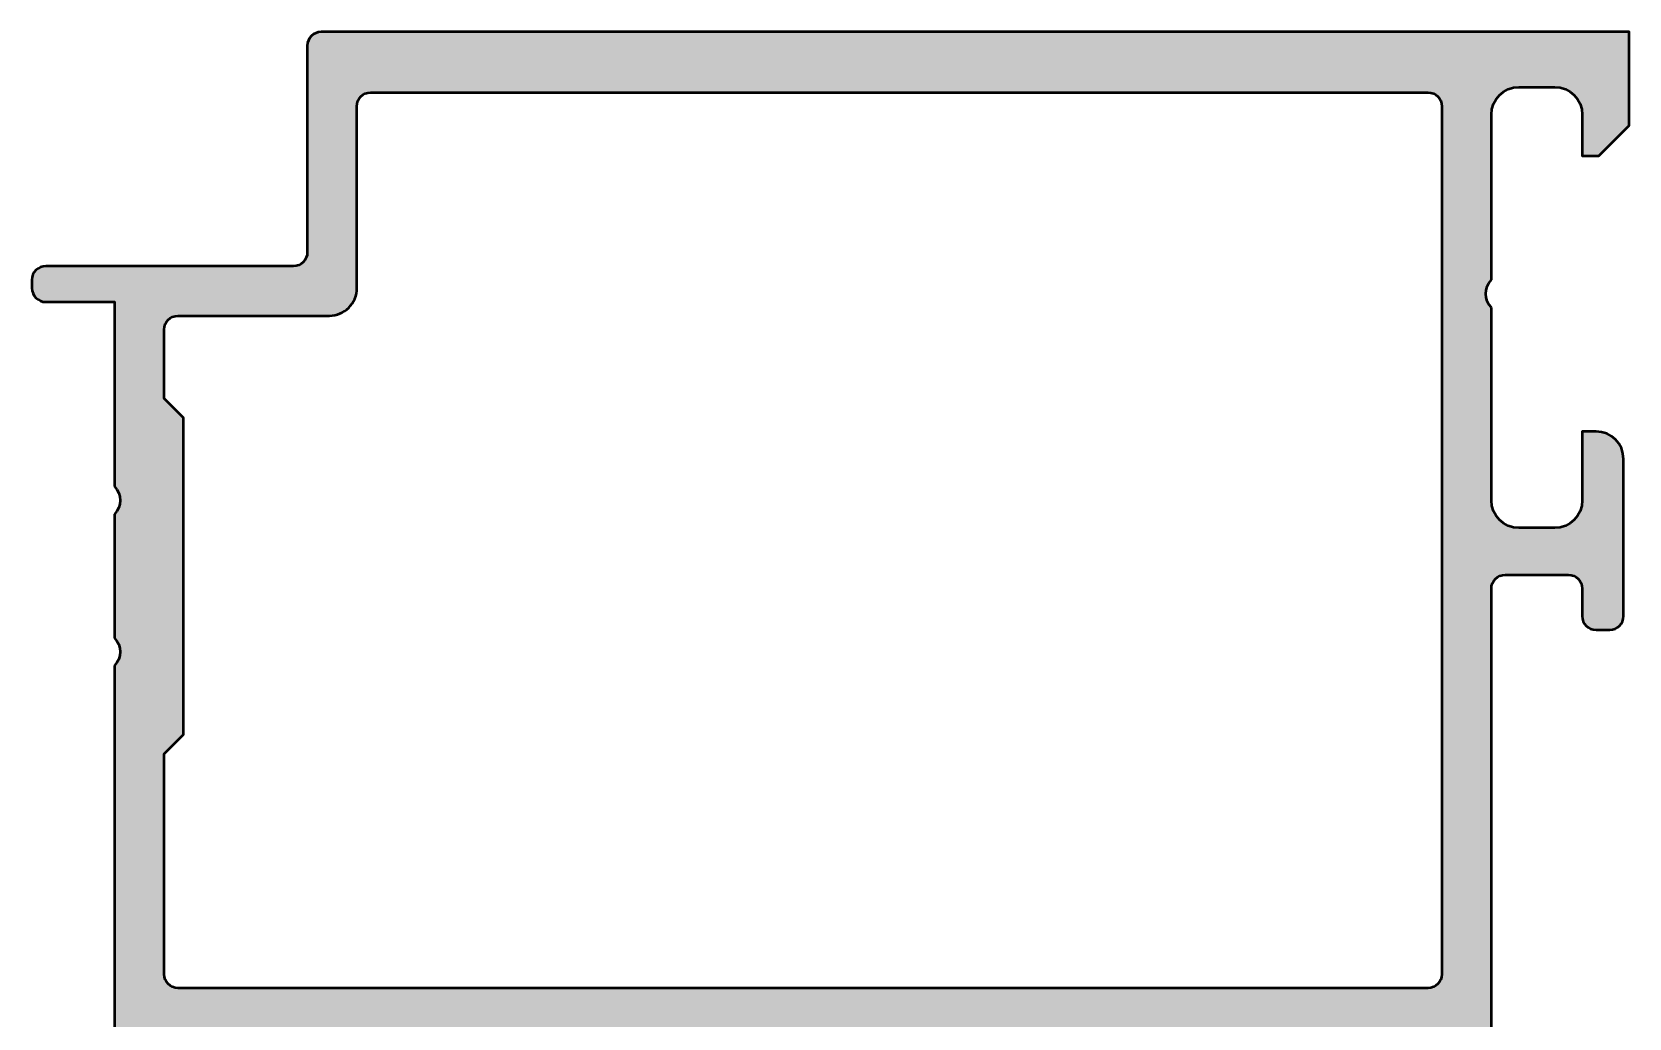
# Model space of a CAD drawing. Extents: x 20 to 78, y 3 to 75.
# Drawn here: x 20 to 78, y 39.2 to 75 of the extents above; entities that cross this region are included whole.
import ezdxf

# ---------------------------------------------------------------- set-up
doc = ezdxf.new("R2010")
doc.units = 0
doc.layers.add('0S-Alu contour', color=7, linetype='Continuous', lineweight=50)
doc.layers.add('0S-Alu hatch', color=252, linetype='Continuous', lineweight=25)

# ---------------------------------------------------------------- blocks, each defined once
blk = doc.blocks.new('397890__5B881F3B_EAB7_4B99_B15B_041F77D8BABE_')
at = {"layer": '0S-Alu hatch'}
h = blk.add_hatch(color=256, dxfattribs=at)
edge = h.paths.add_edge_path()
edge.add_arc((20.49999715064845, 66.00000523351567), 0.499994766490075, 90.0002745478897, 180.0005997229651)
edge.add_line((20.00000238418576, 66.00000000000027), (19.99999952311118, 65.69999523167999))
edge.add_arc((20.49999641645262, 65.69999689334142), 0.4999968933441935, 180.0001904125791, 269.9998095864456)
edge.add_line((20.49999475479121, 65.19999999999999), (22.9999947547912, 65.2))
edge.add_line((22.9999947547912, 65.2), (22.9999947547912, 58.5))
edge.add_ellipse((22.47501896245874, 58), major_axis=(-0.7249824705019403, 0), ratio=1, start_angle=136.3958616163872, end_angle=223.6041383836129, ccw=False)
edge.add_line((22.9999947547912, 57.5), (22.9999947547912, 53))
edge.add_ellipse((22.47501896245874, 52.5), major_axis=(-0.7249824705019403, 0), ratio=1, start_angle=136.3958616163872, end_angle=223.6041383836129, ccw=False)
edge.add_line((22.9999947547912, 52), (22.99999475479119, 38.49999999999998))
edge.add_ellipse((22.92115830824814, 38.23247940800687), major_axis=(-0.2788950563274228, 0), ratio=1, start_angle=178.8354106258985, end_angle=253.5801235805057, ccw=False)
edge.add_line((23.19999575479117, 38.22681100000848), (23.1999957547912, 37.77321700000849))
edge.add_ellipse((22.92112765914804, 37.76755634053144), major_axis=(-0.2789255417371433, 0), ratio=1, start_angle=106.42459455535251, end_angle=181.1628700728853, ccw=False)
edge.add_line((22.9999947547912, 37.50001300000851), (22.99999475479122, 35.62000199999999))
edge.add_arc((23.29999475479123, 35.620002), 0.3000000000000043, 180, 269.9999999999973)
edge.add_line((23.29999475479121, 35.320002), (24.27996907383399, 35.320002))
edge.add_arc((24.27996907383399, 35.62000199999999), 0.2999999999999971, 270, 360)
edge.add_line((24.57996907383399, 35.62000199999999), (24.579969073834, 38.38))
edge.add_ellipse((24.69996907383398, 38.38), major_axis=(-0.1199999999999832, 0), ratio=1, start_angle=269.9999999999966, end_angle=360, ccw=False)
edge.add_line((24.69996907383399, 38.49999999999998), (28.99999475479118, 38.49999999999998))
edge.add_ellipse((28.9999947547912, 37.99999999999998), major_axis=(-0.5, 0), ratio=1, start_angle=180, end_angle=270.00000000000165, ccw=False)
edge.add_line((29.4999947547912, 37.99999999999998), (29.49999475479119, 37.3))
edge.add_line((29.49999475479119, 37.3), (28.11849929716885, 34.90717967697243))
edge.add_arc((28.23811453943952, 34.83811978464827), 0.1381197846483045, 149.9999999999952, 275.622577550786)
edge.add_arc((27.76177151361738, 39.67660886184763), 4.999999999999852, 275.6225775507938, 342.2515836439302)
edge.add_ellipse((32.99999475479117, 37.99999999999984), major_axis=(-0.5000000000001317, 0), ratio=1, start_angle=269.99999999999676, end_angle=342.2515836439277, ccw=False)
edge.add_line((32.99999475479121, 38.49999999999996), (63.00001569783313, 38.50000000000001))
edge.add_ellipse((63.00001569783316, 38.00001097498724), major_axis=(-0.4999890250127735, 0), ratio=1, start_angle=197.7484163560747, end_angle=270.00000000000324, ccw=False)
edge.add_arc((68.23822848638248, 39.67661649124207), 4.999999999999713, 197.7484163560696, 264.3774224492061)
edge.add_arc((67.76188546056038, 34.83812741404284), 0.1381197846482812, 264.377422449204, 389.9999999999961)
edge.add_line((67.88150070283103, 34.90718730636697), (66.50000524520868, 37.30000762939454))
edge.add_line((66.50000524520868, 37.30000762939454), (66.50000524520868, 38.00000762939452))
edge.add_ellipse((67.00000524520868, 38.00000762939454), major_axis=(-0.5, 0), ratio=1, start_angle=270.00000000000324, end_angle=360, ccw=False)
edge.add_line((67.00000524520865, 38.50000762939454), (71.30003092616589, 38.50000762939453))
edge.add_ellipse((71.3000309261659, 38.38000762939454), major_axis=(-0.1199999999999903, 0), ratio=1, start_angle=180, end_angle=270.00000000000676, ccw=False)
edge.add_line((71.4200309261659, 38.38000762939454), (71.4200309261659, 35.62000962939451))
edge.add_arc((71.72003092616589, 35.62000962939452), 0.2999999999999971, 180, 270.0000000000027)
edge.add_line((71.7200309261659, 35.32000962939453), (72.70000524520867, 35.32000962939451))
edge.add_arc((72.70000524520867, 35.62000962939452), 0.3000000000000043, 270, 360)
edge.add_line((73.00000524520868, 35.62000962939452), (73.00000524520868, 37.50002062940304))
edge.add_ellipse((73.07887234085185, 37.76756396992598), major_axis=(-0.2789255417371423, 0), ratio=1, start_angle=-1.1628700728879835, end_angle=73.57540544464621, ccw=False)
edge.add_line((72.80000424520868, 37.77322462940304), (72.80000424520868, 38.22681862940303))
edge.add_ellipse((73.07884169175173, 38.23248703740141), major_axis=(-0.2788950563274377, 0), ratio=1, start_angle=-73.58012358050922, end_angle=1.16458937409692, ccw=False)
edge.add_line((73.0000052452087, 38.50000762939453), (72.9999947547912, 54.79999542236328))
edge.add_ellipse((73.49999111504711, 54.79999906210737), major_axis=(-0.4999963602691543, 0), ratio=1, start_angle=-90.0004170869862, end_angle=0.0004170874324813667, ccw=False)
edge.add_line((73.4999947547912, 55.29999542236328), (75.79999780654902, 55.29999542236328))
edge.add_ellipse((75.80000016592288, 54.79999778173715), major_axis=(-0.4999976406317006, 0), ratio=1, start_angle=179.9997296353498, end_angle=270.0002703656054, ccw=False)
edge.add_line((76.29999780654902, 54.79999542237162), (76.29999780654902, 53.79999542236328))
edge.add_arc((76.79999863165729, 53.79999624747154), 0.500000825108954, 180.0000945494084, 269.9999054497126)
edge.add_line((76.79999780654902, 53.29999542236326), (77.29999780654902, 53.29999542236328))
edge.add_arc((77.29998453914641, 53.80000868976589), 0.500013267578627, 270.001520292008, 359.9984797079203)
edge.add_line((77.79999780654902, 53.79999542236266), (77.79999780654902, 59.50000095367431))
edge.add_arc((76.79997502656047, 59.49997721998927), 1.000022780270178, 0.0013598086930375, 89.99869483253119)
edge.add_line((76.79999780654902, 60.49999999999999), (76.29999780654902, 60.5))
edge.add_line((76.29999780654902, 60.5), (76.29999780654902, 58))
edge.add_ellipse((75.29998860012982, 58.0000092064192), major_axis=(-1.000009206461571, 0), ratio=1, start_angle=90.00052748410718, end_angle=179.9994725157291, ccw=False)
edge.add_line((75.299997806549, 57.00000000000001), (73.9999947547912, 57.00000000000001))
edge.add_ellipse((74.00000371420285, 58.00000895941164), major_axis=(-1.000008959451772, 0), ratio=1, start_angle=0.0005133324254984473, end_angle=89.99948666812509, ccw=False)
edge.add_line((72.99999475479122, 57.99999999999039), (73.00000238418573, 65.00000000256114))
edge.add_ellipse((73.52497817517364, 65.50000000128057), major_axis=(-0.7249824686451475, 0), ratio=1, start_angle=-43.604138383613815, end_angle=43.60413838361387, ccw=False)
edge.add_line((73.00000238418573, 66), (73.00000238418573, 72))
edge.add_ellipse((74.00001118306005, 71.99999120121802), major_axis=(-1.000008798913027, 0), ratio=1, start_angle=270.0009276019297, end_angle=359.9994958706997, ccw=False)
edge.add_line((73.99999499320978, 73), (75.29999780654902, 73))
edge.add_ellipse((75.29997046560771, 71.99997265905871), major_axis=(-1.00002734131504, 0), ratio=1, start_angle=180.001566477586, end_angle=269.9984335222857, ccw=False)
edge.add_line((76.29999780654902, 71.99999999999775), (76.29999780654902, 70.5))
edge.add_line((76.29999780654902, 70.5), (76.89999628067011, 70.5))
edge.add_line((76.89999628067011, 70.5), (77.9999947547912, 71.5999984741211))
edge.add_line((77.9999947547912, 71.5999984741211), (77.9999947547912, 75))
edge.add_line((77.9999947547912, 75), (30.49999475479121, 75))
edge.add_arc((30.50001183742768, 74.49998291736351), 0.5000170829282959, 90.00195745906807, 179.9980425411126)
edge.add_line((29.9999947547912, 74.49999999999841), (29.99999475479121, 67.00000047683719))
edge.add_ellipse((29.50000094384295, 66.99999381095436), major_axis=(-0.4999938109926959, 0), ratio=1, start_angle=89.99929077813277, end_angle=180.0007638631271, ccw=False)
edge.add_line((29.49999475479121, 66.49999999999999), (20.49999475479121, 66.5))
edge = h.paths.add_edge_path()
edge.add_ellipse((32.30001353934192, 72.29998731896491), major_axis=(-0.5000157328585662, 0), ratio=1, start_angle=270.00092855183533, end_angle=359.99907144785584, ccw=False)
edge.add_line((32.30000543594355, 72.80000305175783), (70.69999933242792, 72.8000030517578))
edge.add_ellipse((70.6999806440487, 72.29998436360553), major_axis=(-0.500018688501509, 0), ratio=1, start_angle=180.0012671928083, end_angle=269.99785854952904, ccw=False)
edge.add_line((71.19999933242792, 72.29999542236328), (71.19999933242792, 40.80000305174961))
edge.add_ellipse((70.6999962725863, 40.80000611159942), major_axis=(-0.5000030598509801, 0), ratio=1, start_angle=90.00035062987558, end_angle=179.9996493691856, ccw=False)
edge.add_line((70.69999933242792, 40.3000030517578), (25.29999780654903, 40.30000305175779))
edge.add_ellipse((25.3000131391814, 40.80001838439019), major_axis=(-0.5000153328674835, 0), ratio=1, start_angle=0.0017569363092775347, end_angle=89.99824306363081, ccw=False)
edge.add_line((24.799997806549, 40.8000030517578), (24.799997806549, 48.80000305175776))
edge.add_line((24.799997806549, 48.80000305175776), (25.49999475479119, 49.49999999999996))
edge.add_line((25.49999475479119, 49.49999999999996), (25.49999475479115, 61.00000000000008))
edge.add_line((25.49999475479115, 61.00000000000008), (24.799997806549, 61.69999694824227))
edge.add_line((24.799997806549, 61.69999694824227), (24.79999780654901, 64.20000457763561))
edge.add_ellipse((25.30001330066623, 64.19998908351951), major_axis=(-0.500015494357278, 0), ratio=1, start_angle=270.00177544002815, end_angle=359.9982245600996, ccw=False)
edge.add_line((25.29999780654903, 64.70000457763673), (30.79999780654903, 64.70000457763672))
edge.add_arc((30.80000359013638, 65.69999879404935), 0.999994216429356, 269.9996686229375, 360.0003313774784)
edge.add_line((31.79999780654902, 65.70000457763672), (31.79999780654902, 72.29999542236598))
at = {"layer": '0S-Alu contour', "color": 7}
for points in [[(76.29999780654902, 71.99999999999775), (76.29999780654902, 70.5), (76.89999628067011, 70.5), (77.9999947547912, 71.5999984741211), (77.9999947547912, 75), (30.49999475479121, 75)], [(29.9999947547912, 74.49999999999841), (29.99999475479121, 67.00000047683719)], [(32.30000543594355, 72.80000305175783), (70.69999933242792, 72.8000030517578)], [(73.99999499320978, 73), (75.29999780654902, 73)], [(31.79999780654902, 65.70000457763672), (31.79999780654902, 72.29999542236598)], [(71.19999933242792, 72.29999542236328), (71.19999933242792, 40.80000305174961)], [(73.00000238418573, 66), (73.00000238418573, 72)], [(29.49999475479121, 66.49999999999999), (20.49999475479121, 66.5)], [(20.00000238418576, 66.00000000000027), (19.99999952311118, 65.69999523167999)], [(20.49999475479121, 65.19999999999999), (22.9999947547912, 65.2), (22.9999947547912, 58.5)], [(72.99999475479122, 57.99999999999039), (73.00000238418573, 65.00000000256114)], [(25.29999780654903, 64.70000457763673), (30.79999780654903, 64.70000457763672)], [(24.799997806549, 40.8000030517578), (24.799997806549, 48.80000305175776), (25.49999475479119, 49.49999999999996), (25.49999475479115, 61.00000000000008), (24.799997806549, 61.69999694824227), (24.79999780654901, 64.20000457763561)], [(76.79999780654902, 60.49999999999999), (76.29999780654902, 60.5), (76.29999780654902, 58)], [(77.79999780654902, 53.79999542236266), (77.79999780654902, 59.50000095367431)], [(22.9999947547912, 57.5), (22.9999947547912, 53)], [(75.299997806549, 57.00000000000001), (73.9999947547912, 57.00000000000001)], [(73.4999947547912, 55.29999542236328), (75.79999780654902, 55.29999542236328)], [(73.0000052452087, 38.50000762939453), (72.9999947547912, 54.79999542236328)], [(76.29999780654902, 54.79999542237162), (76.29999780654902, 53.79999542236328)], [(76.79999780654902, 53.29999542236326), (77.29999780654902, 53.29999542236328)], [(22.9999947547912, 52), (22.99999475479119, 38.49999999999998)], [(70.69999933242792, 40.3000030517578), (25.29999780654903, 40.30000305175779)], [(24.57996907383399, 35.62000199999999), (24.579969073834, 38.38)], [(24.69996907383399, 38.49999999999998), (28.99999475479118, 38.49999999999998)], [(32.99999475479121, 38.49999999999996), (63.00001569783313, 38.50000000000001)], [(67.00000524520865, 38.50000762939454), (71.30003092616589, 38.50000762939453)], [(71.4200309261659, 38.38000762939454), (71.4200309261659, 35.62000962939451)], [(23.19999575479117, 38.22681100000848), (23.1999957547912, 37.77321700000849)], [(29.4999947547912, 37.99999999999998), (29.49999475479119, 37.3), (28.11849929716885, 34.90717967697243)], [(67.88150070283103, 34.90718730636697), (66.50000524520868, 37.30000762939454), (66.50000524520868, 38.00000762939452)], [(72.80000424520868, 37.77322462940304), (72.80000424520868, 38.22681862940303)], [(22.9999947547912, 37.50001300000851), (22.99999475479122, 35.62000199999999)], [(73.00000524520868, 35.62000962939452), (73.00000524520868, 37.50002062940304)], [(23.29999475479121, 35.320002), (24.27996907383399, 35.320002)], [(71.7200309261659, 35.32000962939453), (72.70000524520867, 35.32000962939451)]]:
    blk.add_lwpolyline(points, dxfattribs=at)
for centre, radius, start, end in [((30.50001183742768, 74.49998291736351), 0.5000170829282959, 90.00195745906807, 179.9980425411126), ((20.49999715064845, 66.00000523351567), 0.499994766490075, 90.0002745478897, 180.0005997229651), ((20.49999641645262, 65.69999689334142), 0.4999968933441935, 180.0001904125791, 269.9998095864456), ((30.80000359013638, 65.69999879404935), 0.999994216429356, 269.9996686229375, 0.0003313774784176), ((76.79997502656047, 59.49997721998927), 1.000022780270178, 0.0013598086930375, 89.99869483253119), ((76.79999863165729, 53.79999624747154), 0.500000825108954, 180.0000945494084, 269.9999054497126), ((77.29998453914641, 53.80000868976589), 0.500013267578627, 270.001520292008, 359.9984797079203), ((27.76177151361738, 39.67660886184763), 4.999999999999852, 275.6225775507938, 342.2515836439302), ((68.23822848638248, 39.67661649124207), 4.999999999999713, 197.7484163560696, 264.3774224492061), ((23.29999475479123, 35.620002), 0.3000000000000043, 180, 269.9999999999973), ((24.27996907383399, 35.62000199999999), 0.2999999999999971, 270, 0), ((71.72003092616589, 35.62000962939452), 0.2999999999999971, 180, 270.0000000000027), ((72.70000524520867, 35.62000962939452), 0.3000000000000043, 270, 0), ((28.23811453943952, 34.83811978464827), 0.1381197846483045, 149.9999999999952, 275.622577550786), ((67.76188546056038, 34.83812741404284), 0.1381197846482812, 264.377422449204, 29.99999999999609)]:
    blk.add_arc(centre, radius, start, end, dxfattribs=at)
at = {"layer": '0S-Alu contour', "color": 7, "extrusion": (0, 0, -1)}
for centre, radius, start, end in [((-32.30001353934192, 72.29998731896491), 0.5000157328585662, 0.0009285521441868, 89.99907144816466), ((-70.6999806440487, 72.29998436360553), 0.500018688501509, 90.00214145047094, 179.9987328071917), ((-74.00001118306005, 71.99999120121802), 1.000008798913027, 0.0005041293003058, 89.99907239807035), ((-75.29997046560771, 71.99997265905871), 1.00002734131504, 90.00156647771429, 179.998433522414), ((-29.50000094384295, 66.99999381095436), 0.4999938109926959, 179.9992361368729, 270.0007092218672), ((-73.52497817517364, 65.50000000128057), 0.7249824686451478, 316.3958616163861, 43.60413838361387), ((-25.30001330066623, 64.19998908351951), 0.500015494357278, 0.0017754399004152, 89.99822455997185), ((-22.47501896245874, 58), 0.7249824705019403, 136.3958616163871, 223.6041383836129), ((-74.00000371420285, 58.00000895941164), 1.000008959451772, 270.000513331875, 359.9994866675745), ((-75.29998860012982, 58.0000092064192), 1.000009206461571, 180.000527484271, 269.9994725158928), ((-73.49999111504711, 54.79999906210737), 0.4999963602691543, 359.9995829125675, 90.00041708698633), ((-75.80000016592288, 54.79999778173715), 0.4999976406317007, 89.99972963439458, 180.0002703646503), ((-22.47501896245874, 52.5), 0.7249824705019403, 136.3958616163871, 223.6041383836129), ((-25.3000131391814, 40.80001838439019), 0.5000153328674835, 270.0017569363692, 359.9982430636907), ((-70.6999962725863, 40.80000611159942), 0.5000030598509801, 180.0003506308145, 269.9996493701244), ((-22.92115830824814, 38.23247940800687), 0.2788950563274228, 106.4198764194943, 181.1645893741016), ((-24.69996907383398, 38.38), 0.1199999999999832, 0, 90.0000000000034), ((-28.9999947547912, 37.99999999999998), 0.5, 89.99999999999837, 180), ((-32.99999475479117, 37.99999999999984), 0.5000000000001317, 17.74841635607229, 90.00000000000325), ((-63.00001569783316, 38.00001097498724), 0.4999890250127735, 89.99999999999675, 162.2515836439253), ((-67.00000524520868, 38.00000762939454), 0.5, 0, 89.99999999999675), ((-71.3000309261659, 38.38000762939454), 0.1199999999999903, 89.99999999999324, 180), ((-73.07884169175173, 38.23248703740141), 0.2788950563274378, 358.8354106259031, 73.58012358050927), ((-22.92112765914804, 37.76755634053144), 0.2789255417371433, 178.8371299271147, 253.5754054446475), ((-73.07887234085185, 37.76756396992598), 0.2789255417371423, 286.4245945553538, 1.162870072888105)]:
    blk.add_arc(centre, radius, start, end, dxfattribs=at)
blk = doc.blocks.new('396920__BF571A8B_388F_4C1A_B057_521602A41805_')
at = {"layer": '0S-Alu contour', "color": 7}
blk.add_blockref('397890__5B881F3B_EAB7_4B99_B15B_041F77D8BABE_', (0, 0), dxfattribs=at)

msp = doc.modelspace()

# ---------------------------------------------------------------- block references
at = {"layer": '0S-Alu contour', "color": 7}
msp.add_blockref('396920__BF571A8B_388F_4C1A_B057_521602A41805_', (0, 0), dxfattribs=at)

doc.saveas('drawing.dxf')
